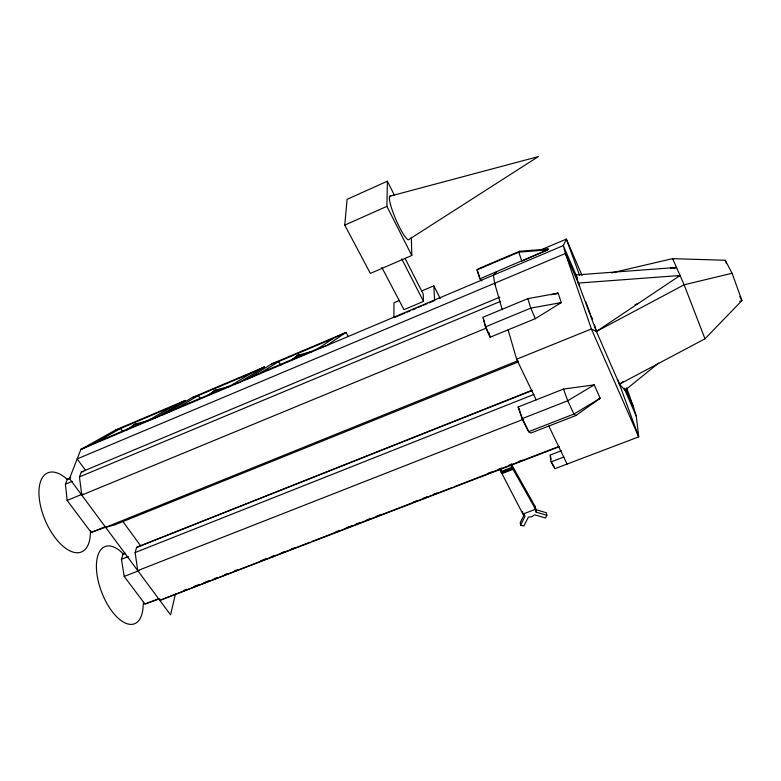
<?xml version="1.0" encoding="UTF-8"?>
<svg xmlns="http://www.w3.org/2000/svg" width="781" height="781" viewBox="0 0 781 781"><rect width="100%" height="100%" fill="white"/><g stroke="black" fill="none" stroke-linecap="round" stroke-linejoin="round"><path stroke-width="1.17" d="M393.888 317.74L393.975 302.745L399.511 300.392M524.246 514.659L520.234 522.557L520.585 525.105L523.817 526.052L528.356 517.149L531.851 516.641L534.673 514.796L545.47 517.998L546.856 515.314L536.049 512.102L535.317 506.732L511.409 464.217L512.521 468.346L501.441 472.603M536.049 512.102L535.229 506.762M411.782 255.485L386.888 206.36L387.386 181.202L347.086 199.321L344.753 225.104L370.379 273.418L411.782 255.485L411.382 237.248M90.645 530.729L90.166 536.537A43.004 21.028 66.8 0 1 61.533 544.874A43.004 21.028 66.8 0 1 39.118 488.613A43.004 21.028 66.8 0 1 67.488 479.622M143.548 602.317L143.138 605.773A41.334 19.466 69.2 0 1 117.746 617.781A41.334 19.466 69.2 0 1 96.59 562.174A41.334 19.466 69.2 0 1 123.505 554.178M175.52 593.58L170.561 614.881L69.509 478.607L80.892 449.417L115.676 429.95L185.361 400.438L155.068 418.079L149.308 419.817L95.79 442.427L80.892 449.417L563.286 245.624L566.352 239.103L582.148 275.664M523.104 419.368L137.739 570.618L135.123 552.548L136.607 547.393L532.017 390.256M159.714 598.793L144.934 604.016L124.208 576.437L121.445 559.264L122.998 554.09L125.263 553.192M486.231 328.127L81.761 495.115L79.457 476.879L81.322 471.958L499.879 297.122M106.206 526.99L91.152 532.427L67.127 500.445L65.428 484.152L67.371 479.212L70.739 477.796M520.585 525.105L525.105 516.192L522.977 514.015L522.518 511.526M522.225 260.6L479.876 278.846L476.957 269.923L478.138 268.869L519.55 251.267L548.155 248.993L547.618 249.871L521.835 261.098L518.74 252.165L519.55 251.267M132.955 425.996L134.547 424.259L149.522 420.246M496.579 271.778L493.426 275.137L494.637 283.249L502.29 309.706M674.228 268.381L676.483 267.453L576.036 274.961L578.291 283.073L596.42 331.476L619.44 384.174L704.979 338.808L741.95 300.539L732.08 273.262L725.276 260.268L672.607 258.648L611.484 272.901M211.358 393.614L214.902 390.275L228.716 386.663M292.533 359.748L297.961 355.14L311.746 351.645M658.549 363.106L624.976 390.285L619.44 384.174L623.423 381.46M292.24 359.426L297.961 355.14L303.838 355.199M208.039 395.313L214.902 390.275L219.764 390.549M126.747 429.901L134.547 424.259L138.159 424.669M575.851 415.531L600.198 398.261L594.185 384.887L563.521 389.045L518.106 406.999L522.147 418.655L528.581 431.717L530.914 433.025L575.851 415.531L573.937 414.047L567.748 400.751L563.521 389.045M318.57 348.287L326.624 345.602L345.993 332.413L271.69 363.878L247.167 379.166L261.284 372.498L318.57 348.287L333.184 338.476L345.993 332.413L348.326 336.611M578.291 283.073L680.026 275.498L596.42 331.476L591.393 328.977L565.405 253.474L563.286 245.624L577.471 278.251M261.284 372.498L278.622 361.574L333.184 338.476M535.336 318.658L561.266 302.589L558.142 293.139L527.829 298.635L482.843 317.32L485.46 326.839L490.117 337.226L535.336 318.658L530.758 308.124L527.829 298.635M264.378 366.982L239.357 382.465L232.484 384.662L177.131 408.053L162.614 414.887L192.438 397.441L264.378 366.982L251.179 373.191L198.374 395.547L192.438 397.441M232.484 384.662L251.179 373.191M177.131 408.053L198.374 395.547L200.151 398.3M149.308 419.817L171.8 406.794L185.361 400.438M95.79 442.427L120.655 428.447L171.8 406.794M344.753 225.104L386.888 206.36M421.642 290.981L433.816 285.807L440.211 298.508M476.957 269.923L518.74 252.165L547.618 249.871L523.329 260.141M539.495 250.476L566.352 239.103L579.58 275.263M405.007 258.335L423.224 294.007L423.507 301.407L403.972 309.676L381.87 267.453M545.968 249.91L548.155 248.993L545.909 249.91M394.981 317.281L404.89 313.093M407.096 312.166L410.396 310.77M412.602 309.842L415.902 308.446M418.108 307.509L421.408 306.113M423.605 305.186L426.914 303.789M429.111 302.862L434.617 300.539L433.816 285.807M79.457 476.879L500.523 301.359M65.428 484.152L72.184 481.34M555.965 294.037L558.142 293.139L551.259 294.72M485.46 326.839L530.758 308.124L561.266 302.589L557.976 303.936M67.127 500.445L82.893 493.934M677.781 276.415L680.026 275.498M635.109 304.688L638.477 303.321M536.176 399.852L516.612 359.221L591.393 328.977L638.721 436.862L554.822 468.707L551.103 461.913L550.039 455.098L561.334 450.764M91.152 532.427L105.826 526.492M517.969 360.695L105.64 527.321L114.778 524.881L518.516 361.828M739.695 301.437L741.95 300.539L739.822 296.419M136.607 547.393L532.125 390.568M135.123 552.548L534.028 394.395M121.445 559.264L128.24 556.58M591.988 385.746L594.185 384.887L567.748 400.751L522.147 418.655M124.208 576.437L138.959 570.647M598.012 399.12L600.198 398.261L573.937 414.047L528.581 431.717M144.934 604.016L158.563 598.773M183.476 590.514L186.884 589.206M193.698 586.58L199.38 584.393M203.929 582.646L209.611 580.459M214.16 578.711L217.567 577.403M224.391 574.777L227.798 573.459M234.612 570.843L238.029 569.525M260.756 560.778L266.438 558.591M270.987 556.843L274.395 555.535M281.219 552.909L284.626 551.601M291.45 548.975L294.857 547.657M335.771 531.92L339.179 530.602M346.003 527.985L351.684 525.798M356.224 524.051L359.641 522.733M366.455 520.107L369.872 518.799M376.686 516.173L380.093 514.864M413.061 502.183L416.468 500.865M423.282 498.249L426.699 496.931M433.514 494.305L436.921 492.996M488.066 473.315L491.483 472.007M498.298 469.381L501.705 468.073M508.529 465.447L511.936 464.139M518.76 461.512L522.167 460.194M309.872 542.258L159.802 600.364L559.069 446.8M312.146 541.379L451.974 487.588M454.249 486.719L558.835 446.478M511.965 467.36L500.924 471.607L500.055 468.532M500.572 469.527L501.695 473.101L512.775 468.854L512.238 467.858L501.177 472.105L500.601 470.055M551.103 461.913L563.931 457.002M535.317 506.732L535.581 509.3L522.88 514.054L499.83 469.488M271.69 363.878L278.622 361.574L280.887 365.362M115.676 429.95L120.655 428.447L122.51 431.112M389.719 196.246L538.353 156.6L409.078 239.406A23.772 3.846 66.8 0 1 406.579 238.556L404.519 235.96A23.772 3.846 66.8 0 1 394.356 215.878L392.247 210.206A23.772 3.846 66.8 0 1 390.764 196.129M732.08 273.262L684.127 284.801L596.42 331.476L594.536 324.847M122.998 554.09L125.36 553.553M67.371 479.212L69.529 478.724M81.322 471.958L83.723 471.568M670.44 268.264L676.483 267.453M535.649 509.583L546.436 512.785L546.856 515.314M479.876 278.846L481.916 280.916M85.441 470.221L77.192 458.916L565.405 253.474L579.756 286.412M122.998 521.649L140.814 546.056M518.106 406.999L519.755 409.927M510.784 465.271L535.581 509.3M551.601 462.274L554.256 467.184M401.707 258.853L423.507 301.407M387.386 181.202L394.425 195.25M528.259 430.624L522.264 418.47L519.14 409.381M548.799 426.065L567.123 464.119M494.637 283.249L495.613 285.329M672.607 258.648L684.127 284.801L704.979 338.808M624.009 388.059L636.3 416.283L638.721 436.862L617.83 379.771M590.192 313.757L585.799 301.798M591.168 315.973L592.623 319.312M625.552 388.821L633.498 407.106L636.3 416.283M725.276 260.268L726.496 263.627M626.655 387.766L633.498 407.106M477.572 270.958L479.856 278.095M508.109 329.836L516.612 359.221M500.797 469.498L501.949 473.598L513.068 469.332L511.965 465.203M511.692 464.715L512.795 468.844M511.135 464.265L512.238 467.858M483.439 318.628L485.489 326.438L489.365 335.02L489.023 332.677M550.449 456.065L551.025 459.169M489.765 335.098L490.117 337.226"/></g></svg>
